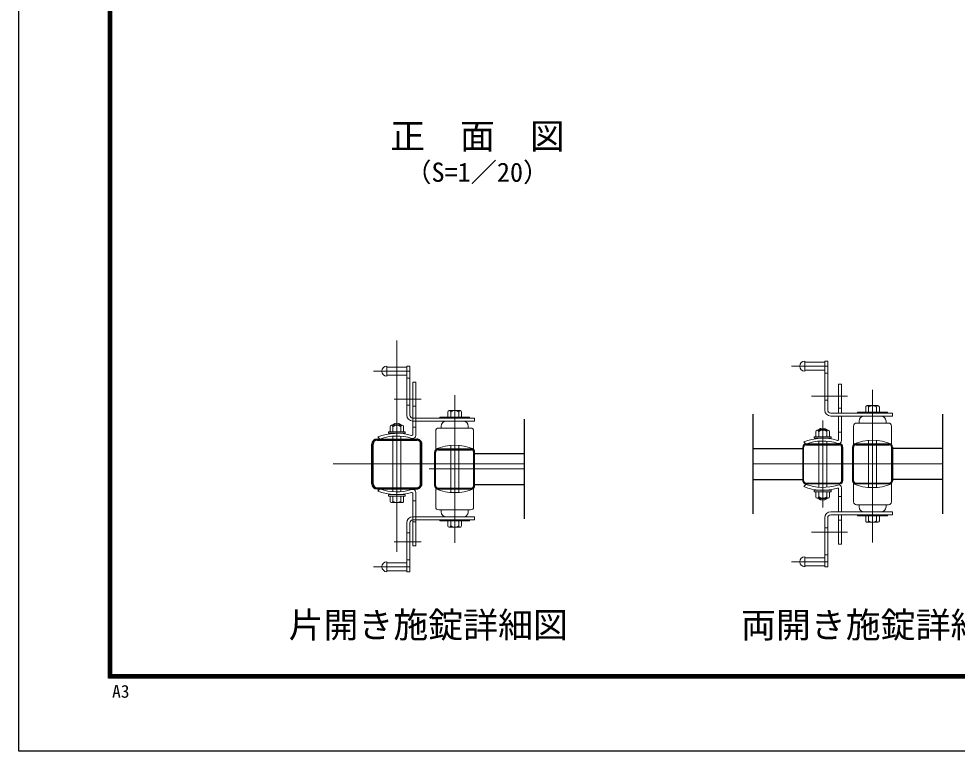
# Model space of a CAD drawing. Units: millimetres, scale not verified. Extents: x -3536 to 4864, y -2970 to 2970.
# Drawn here: x -3536 to -713, y -2970 to -767 of the extents above; entities that cross this region are included whole.
import ezdxf
from ezdxf.enums import TextEntityAlignment as Align

# ---------------------------------------------------------------- set-up
doc = ezdxf.new("R2010")
doc.units = ezdxf.units.MM
doc.header["$LTSCALE"] = 20
doc.linetypes.add('USER1', pattern=[50.8, 31.75, -6.35, 6.35, -6.35])
for name, color, linetype, lineweight in [('0-1_D-BMK', 2, 'USER1', 13), ('0-2_D-STR1', 1, 'Continuous', 25), ('0-3_D-STR3', 3, 'Continuous', 13), ('0-B_D-TTL', 7, 'Continuous', 25)]:
    doc.layers.add(name, color=color, linetype=linetype, lineweight=lineweight)
doc.layers.add('0-8_D-TTL-TXT', color=7, linetype='Continuous')
doc.styles.add('ＭＳ ゴシック', font='')
doc.styles.get('ＭＳ ゴシック').set_extended_font_data('MS Gothic')

msp = doc.modelspace()

# ---------------------------------------------------------------- linework, layer by layer
at = {"layer": '0-1_D-BMK'}
for p, q in [((-2398.56, -1735.32), (-2398.56, -2458.7)), ((-2468.76, -1827.08), (-2359.56, -1827.08)), ((-1211.97, -1812.15), (-1102.76, -1812.15)), ((-967.76, -2342.51), (-967.76, -1882.8)), ((-2406.17, -1911.15), (-2325.17, -1911.15)), ((-2224.56, -2343.71), (-2224.56, -1899)), ((-1151.3, -1902.15), (-1042.88, -1902.15)), ((-1117.76, -1975.19), (-1117.76, -2237.52)), ((-2590.56, -2106.15), (-2014.56, -2106.15)), ((-757.76, -2106.15), (-1327.76, -2106.15)), ((-2301.52, -2121.15), (-2014.56, -2121.15)), ((-1151.3, -2311.65), (-1042.88, -2311.65)), ((-2406.17, -2340.15), (-2325.17, -2340.15)), ((-2468.76, -2415.23), (-2359.56, -2415.23)), ((-1211.97, -2400.15), (-1102.76, -2400.15))]:
    msp.add_line(p, q, dxfattribs=at)
at = {"layer": '0-2_D-STR1'}
for p, q in [((-2014.56, -2271.15), (-2014.56, -1971.15)), ((-1327.76, -1956.15), (-1327.76, -2256.15)), ((-757.76, -1956.15), (-757.76, -2256.15)), ((-2458.26, -2031.15), (-2338.86, -2031.15)), ((-2473.56, -2165.85), (-2473.56, -2046.45)), ((-2470.11, -2165.85), (-2470.11, -2046.45)), ((-2458.26, -2034.6), (-2338.86, -2034.6)), ((-2327.01, -2165.85), (-2327.01, -2046.45)), ((-2323.56, -2165.85), (-2323.56, -2046.45)), ((-1327.76, -2059.65), (-1177.76, -2059.65)), ((-1177.76, -2055.75), (-1177.76, -2156.55)), ((-1175.36, -2156.55), (-1175.36, -2055.75)), ((-1067.36, -2046.15), (-1168.16, -2046.15)), ((-1168.16, -2048.55), (-1067.36, -2048.55)), ((-1060.16, -2156.55), (-1060.16, -2055.75)), ((-1057.76, -2055.75), (-1057.76, -2156.55)), ((-1027.76, -2055.75), (-1027.76, -2156.55)), ((-1025.36, -2156.55), (-1025.36, -2055.75)), ((-917.36, -2046.15), (-1018.16, -2046.15)), ((-1018.16, -2048.55), (-917.36, -2048.55)), ((-910.16, -2156.55), (-910.16, -2055.75)), ((-907.76, -2055.75), (-907.76, -2156.55)), ((-757.76, -2059.65), (-907.76, -2059.65)), ((-2284.56, -2171.55), (-2284.56, -2070.75)), ((-2282.16, -2171.55), (-2282.16, -2070.75)), ((-2274.96, -2061.15), (-2174.16, -2061.15)), ((-2274.96, -2063.55), (-2174.16, -2063.55)), ((-2166.96, -2171.55), (-2166.96, -2070.75)), ((-2164.56, -2171.55), (-2164.56, -2070.75)), ((-2164.56, -2074.65), (-2014.56, -2074.65)), ((-2164.56, -2167.65), (-2014.56, -2167.65)), ((-1327.76, -2152.65), (-1177.76, -2152.65)), ((-1168.16, -2163.75), (-1067.36, -2163.75)), ((-1067.36, -2166.15), (-1168.16, -2166.15)), ((-1018.16, -2163.75), (-917.36, -2163.75)), ((-917.36, -2166.15), (-1018.16, -2166.15)), ((-757.76, -2152.65), (-907.76, -2152.65)), ((-2458.26, -2177.7), (-2338.86, -2177.7)), ((-2458.26, -2181.15), (-2338.86, -2181.15)), ((-2274.96, -2178.75), (-2174.16, -2178.75)), ((-2274.96, -2181.15), (-2174.16, -2181.15))]:
    msp.add_line(p, q, dxfattribs=at)
for centre, radius, start, end in [((-2458.26, -2046.45), 15.3, 90.00031, 179.99984), ((-2338.86, -2046.45), 15.3, 0, 90.00028), ((-2458.26, -2046.45), 11.85, 90.00035, 179.99982), ((-2338.86, -2046.45), 11.85, 0, 90.00035), ((-1168.16, -2055.75), 9.6, 90, 180), ((-1168.16, -2055.75), 7.2, 89.99997, 180), ((-1067.36, -2055.75), 9.6, 0, 90), ((-1067.36, -2055.75), 7.2, 0, 89.99997), ((-1018.16, -2055.75), 9.6, 90, 180), ((-1018.16, -2055.75), 7.2, 89.99997, 180), ((-917.36, -2055.75), 9.6, 0, 90), ((-917.36, -2055.75), 7.2, 0, 89.99997), ((-2274.96, -2070.75), 9.6, 89.99997, 180), ((-2274.96, -2070.75), 7.2, 89.99997, 180), ((-2174.16, -2070.75), 9.6, 0, 89.99997), ((-2174.16, -2070.75), 7.2, 0, 89.99997), ((-2458.26, -2165.85), 15.3, 179.99985, 269.9997), ((-2458.26, -2165.85), 11.85, 179.99982, 269.99965), ((-2338.86, -2165.85), 11.85, 269.99965, 0), ((-2338.86, -2165.85), 15.3, 269.99973, 0), ((-2274.96, -2171.55), 9.6, 180, 270.00003), ((-2274.96, -2171.55), 7.2, 180, 270.00003), ((-2174.16, -2171.55), 7.2, 270.00003, 0), ((-2174.16, -2171.55), 9.6, 270.00003, 0), ((-1168.16, -2156.55), 9.6, 180, 270), ((-1168.16, -2156.55), 7.2, 180, 270.00003), ((-1067.36, -2156.55), 7.2, 270.00003, 0), ((-1067.36, -2156.55), 9.6, 270, 0), ((-1018.16, -2156.55), 9.6, 180, 270), ((-1018.16, -2156.55), 7.2, 180, 270.00003), ((-917.36, -2156.55), 9.6, 270, 0), ((-917.36, -2156.55), 7.2, 270.00003, 0)]:
    msp.add_arc(centre, radius, start, end, dxfattribs=at)
at = {"layer": '0-3_D-STR3'}
for p, q in [((-1171.76, -1797.15), (-1171.76, -1827.15)), ((-1171.76, -1800.15), (-1111.76, -1800.15)), ((-1111.76, -1797.15), (-1111.76, -1944.15)), ((-1111.76, -1797.15), (-1102.76, -1797.15)), ((-1102.76, -1797.15), (-1102.76, -1944.15)), ((-2428.56, -1812.08), (-2428.56, -1842.08)), ((-2428.56, -1815.08), (-2368.56, -1815.08)), ((-2368.56, -1812.08), (-2368.56, -1959.08)), ((-2368.56, -1812.08), (-2359.56, -1812.08)), ((-2359.56, -1812.08), (-2359.56, -1959.08)), ((-1171.76, -1824.15), (-1111.76, -1824.15)), ((-1102.76, -1833.15), (-1111.76, -1833.15)), ((-2428.56, -1839.08), (-2368.56, -1839.08)), ((-2368.56, -1848.08), (-2359.56, -1848.08)), ((-2350.56, -1993.65), (-2350.56, -1860.15)), ((-2341.56, -1860.15), (-2350.56, -1860.15)), ((-2341.56, -1993.65), (-2341.56, -1860.15)), ((-1069.76, -1953.15), (-1069.76, -1866.15)), ((-1060.76, -1866.15), (-1069.76, -1866.15)), ((-1060.76, -1953.15), (-1060.76, -1866.15)), ((-1102.76, -1914.15), (-1111.76, -1914.15)), ((-2368.56, -1929.08), (-2359.56, -1929.08)), ((-2341.56, -1932.15), (-2350.56, -1932.15)), ((-2240.74, -1945.76), (-2208.34, -1945.76)), ((-1060.76, -1938.15), (-1069.76, -1938.15)), ((-988.1, -1935.04), (-988.1, -1950.29)), ((-983.94, -1930.83), (-951.54, -1930.83)), ((-979.78, -1935.04), (-979.78, -1950.15)), ((-955.75, -1935.04), (-955.75, -1950.15)), ((-947.33, -1935.04), (-947.33, -1950.04)), ((-2350.56, -1968.08), (-2164.56, -1968.08)), ((-2179.56, -1965.08), (-2269.56, -1965.08)), ((-2269.56, -1965.08), (-2269.56, -1968.08)), ((-2244.9, -1949.97), (-2244.9, -1965.22)), ((-2236.58, -1949.97), (-2236.58, -1965.08)), ((-2212.55, -1949.97), (-2212.55, -1965.08)), ((-2204.13, -1949.97), (-2204.13, -1964.97)), ((-2179.56, -1965.08), (-2179.56, -1968.08)), ((-2164.56, -1977.08), (-2164.56, -1968.08)), ((-1093.76, -1953.15), (-907.76, -1953.15)), ((-1093.76, -1962.15), (-907.76, -1962.15)), ((-1069.76, -1962.15), (-1069.76, -2032.3)), ((-1060.76, -1962.15), (-1060.76, -2035.66)), ((-922.76, -1950.15), (-1012.76, -1950.15)), ((-1012.76, -1950.15), (-1012.76, -1953.15)), ((-922.76, -1950.15), (-922.76, -1953.15)), ((-907.76, -1962.15), (-907.76, -1953.15)), ((-2418.99, -1994.01), (-2418.99, -2009.01)), ((-2382.38, -1989.8), (-2414.78, -1989.8)), ((-2410.57, -1988.01), (-2386.54, -1988.01)), ((-2410.57, -1988.01), (-2410.57, -1989.84)), ((-2410.57, -1994.01), (-2410.57, -2009.12)), ((-2409.07, -1987), (-2409.07, -1989.84)), ((-2388.04, -1986.96), (-2388.04, -1989.76)), ((-2386.54, -1988.01), (-2386.54, -1989.76)), ((-2386.54, -1994.01), (-2386.54, -2009.12)), ((-2378.22, -1994.01), (-2378.22, -2009.26)), ((-2350.56, -1977.08), (-2164.56, -1977.08)), ((-2350.56, -1993.65), (-2350.56, -2017.3)), ((-2350.56, -1995.15), (-2341.56, -1995.15)), ((-2341.56, -1993.65), (-2341.56, -2020.66)), ((-2272.56, -1998.08), (-2176.56, -1998.08)), ((-2265.06, -1998.08), (-2265.06, -1992.08)), ((-2184.06, -1998.08), (-2184.06, -1992.08)), ((-1129.77, -2003.01), (-1105.74, -2003.01)), ((-1129.77, -2003.01), (-1129.77, -2004.84)), ((-1128.27, -2002), (-1128.27, -2004.84)), ((-1107.24, -2001.96), (-1107.24, -2004.76)), ((-1105.74, -2003.01), (-1105.74, -2004.76)), ((-1024.76, -1992.15), (-1024.76, -2046.15)), ((-1015.76, -1983.15), (-919.76, -1983.15)), ((-1008.26, -1983.15), (-1008.26, -1977.15)), ((-927.26, -1983.15), (-927.26, -1977.15)), ((-910.76, -1992.15), (-910.76, -2046.15)), ((-2449.5, -2031.15), (-2455.56, -2024.49)), ((-2373.36, -2009.12), (-2423.76, -2009.12)), ((-2423.76, -2009.12), (-2423.76, -2013.92)), ((-2423.76, -2013.92), (-2373.36, -2013.92)), ((-2410.57, -2031.15), (-2410.57, -2022.72)), ((-2386.54, -2031.15), (-2386.54, -2022.72)), ((-2373.36, -2009.12), (-2373.36, -2013.92)), ((-2281.56, -2007.08), (-2281.56, -2061.08)), ((-2167.56, -2007.08), (-2167.56, -2061.08)), ((-1092.56, -2024.12), (-1142.96, -2024.12)), ((-1142.96, -2024.12), (-1142.96, -2028.92)), ((-1142.96, -2028.92), (-1092.56, -2028.92)), ((-1138.19, -2009.01), (-1138.19, -2024.01)), ((-1101.58, -2004.8), (-1133.98, -2004.8)), ((-1129.77, -2009.01), (-1129.77, -2024.12)), ((-1105.74, -2009.01), (-1105.74, -2024.12)), ((-1097.42, -2009.01), (-1097.42, -2024.26)), ((-1092.56, -2024.12), (-1092.56, -2028.92)), ((-1069.76, -2010.15), (-1060.76, -2010.15)), ((-2410.57, -2177.7), (-2410.57, -2034.6)), ((-2386.54, -2177.7), (-2386.54, -2034.6)), ((-2236.57, -2061.15), (-2236.57, -2050.49)), ((-2212.55, -2061.15), (-2212.55, -2050.49)), ((-1168.7, -2046.15), (-1174.76, -2039.49)), ((-1129.77, -2176.09), (-1129.77, -2037.72)), ((-1105.74, -2176.08), (-1105.74, -2037.72)), ((-979.77, -2176.74), (-979.77, -2035.57)), ((-955.75, -2176.74), (-955.75, -2035.57)), ((-2236.57, -2178.75), (-2236.57, -2063.55)), ((-2212.55, -2178.75), (-2212.55, -2063.55)), ((-1168.7, -2167.65), (-1174.76, -2174.31)), ((-1024.76, -2220.15), (-1024.76, -2166.15)), ((-910.76, -2220.15), (-910.76, -2166.15)), ((-2449.5, -2181.15), (-2455.56, -2187.82)), ((-2423.76, -2198.38), (-2373.36, -2198.38)), ((-2423.76, -2203.18), (-2423.76, -2198.38)), ((-2410.57, -2189.59), (-2410.57, -2181.15)), ((-2386.54, -2189.59), (-2386.54, -2181.15)), ((-2373.36, -2203.18), (-2373.36, -2198.38)), ((-2350.56, -2218.65), (-2350.56, -2195.01)), ((-2341.56, -2218.65), (-2341.56, -2191.65)), ((-2281.56, -2235.23), (-2281.56, -2181.23)), ((-2236.57, -2191.81), (-2236.57, -2181.15)), ((-2212.55, -2191.81), (-2212.55, -2181.15)), ((-2167.56, -2235.23), (-2167.56, -2181.23)), ((-1142.96, -2184.88), (-1092.56, -2184.88)), ((-1142.96, -2189.68), (-1142.96, -2184.88)), ((-1092.56, -2189.68), (-1142.96, -2189.68)), ((-1138.19, -2204.79), (-1138.19, -2189.79)), ((-1129.77, -2204.79), (-1129.77, -2189.68)), ((-1105.74, -2204.8), (-1105.74, -2189.68)), ((-1097.42, -2204.8), (-1097.42, -2189.54)), ((-1092.56, -2189.68), (-1092.56, -2184.88)), ((-1069.76, -2250.15), (-1069.76, -2181.51)), ((-1060.76, -2250.15), (-1060.76, -2178.15)), ((-2373.36, -2203.18), (-2423.76, -2203.18)), ((-2418.99, -2218.3), (-2418.99, -2203.3)), ((-2382.38, -2222.51), (-2414.78, -2222.51)), ((-2410.57, -2218.3), (-2410.57, -2203.18)), ((-2386.54, -2218.3), (-2386.54, -2203.18)), ((-2378.22, -2218.3), (-2378.22, -2203.04)), ((-2350.56, -2217.15), (-2341.56, -2217.15)), ((-2350.56, -2218.65), (-2350.56, -2352.15)), ((-2341.56, -2218.65), (-2341.56, -2352.15)), ((-1101.58, -2209.01), (-1133.98, -2209.01)), ((-1129.77, -2210.79), (-1129.77, -2208.97)), ((-1129.77, -2210.79), (-1105.74, -2210.79)), ((-1128.27, -2211.81), (-1128.27, -2208.97)), ((-1107.24, -2211.84), (-1107.24, -2209.05)), ((-1105.74, -2210.8), (-1105.74, -2209.05)), ((-1069.76, -2203.65), (-1060.76, -2203.65)), ((-1015.76, -2229.15), (-919.76, -2229.15)), ((-1008.26, -2229.15), (-1008.26, -2235.15)), ((-927.26, -2229.15), (-927.26, -2235.15)), ((-2272.56, -2244.23), (-2176.56, -2244.23)), ((-2265.06, -2244.23), (-2265.06, -2250.23)), ((-2184.06, -2244.23), (-2184.06, -2250.23)), ((-1093.76, -2250.15), (-907.76, -2250.15)), ((-907.76, -2250.15), (-907.76, -2259.15)), ((-2368.56, -2430.23), (-2368.56, -2283.23)), ((-2359.56, -2430.23), (-2359.56, -2283.23)), ((-2350.56, -2265.23), (-2164.56, -2265.23)), ((-2350.56, -2274.23), (-2164.56, -2274.23)), ((-2341.56, -2280.15), (-2350.56, -2280.15)), ((-2269.56, -2277.23), (-2269.56, -2274.23)), ((-2269.56, -2277.23), (-2179.56, -2277.23)), ((-2244.99, -2292.34), (-2244.99, -2277.34)), ((-2236.57, -2292.34), (-2236.57, -2277.23)), ((-2212.54, -2292.34), (-2212.54, -2277.23)), ((-2204.22, -2292.34), (-2204.22, -2277.08)), ((-2179.56, -2277.23), (-2179.56, -2274.23)), ((-2164.56, -2265.23), (-2164.56, -2274.23)), ((-1111.76, -2415.15), (-1111.76, -2266.65)), ((-1102.76, -2415.15), (-1102.76, -2268.15)), ((-1093.76, -2259.15), (-907.76, -2259.15)), ((-1069.76, -2259.15), (-1069.76, -2347.65)), ((-1060.76, -2275.65), (-1069.76, -2275.65)), ((-1060.76, -2259.15), (-1060.76, -2347.65)), ((-1012.76, -2262.15), (-1012.76, -2259.15)), ((-922.76, -2262.15), (-1012.76, -2262.15)), ((-988.1, -2277.26), (-988.1, -2262.01)), ((-983.94, -2281.48), (-951.54, -2281.48)), ((-979.78, -2277.26), (-979.78, -2262.15)), ((-955.75, -2277.26), (-955.75, -2262.15)), ((-947.33, -2277.26), (-947.33, -2262.26)), ((-922.76, -2262.15), (-922.76, -2259.15)), ((-2359.56, -2313.23), (-2368.56, -2313.23)), ((-2208.38, -2296.55), (-2240.78, -2296.55)), ((-1102.76, -2298.15), (-1111.76, -2298.15)), ((-2341.56, -2352.15), (-2350.56, -2352.15)), ((-1060.76, -2347.65), (-1069.76, -2347.65)), ((-2359.56, -2394.23), (-2368.56, -2394.23)), ((-1171.76, -2415.15), (-1171.76, -2385.15)), ((-1171.76, -2388.15), (-1111.76, -2388.15)), ((-1102.76, -2379.15), (-1111.76, -2379.15)), ((-2428.56, -2430.23), (-2428.56, -2400.23)), ((-2428.56, -2403.23), (-2368.56, -2403.23)), ((-2428.56, -2427.23), (-2368.56, -2427.23)), ((-1171.76, -2412.15), (-1111.76, -2412.15)), ((-1111.76, -2415.15), (-1102.76, -2415.15)), ((-2368.56, -2430.23), (-2359.56, -2430.23))]:
    msp.add_line(p, q, dxfattribs=at)
for centre, radius, start, end in [((-1171.76, -1812.15), 15, 90.00001, 270), ((-2428.56, -1827.08), 15, 90.00001, 270), ((-2240.74, -1949.92), 4.16, 359.29981, 180.701), ((-2224.56, -1964.99), 19.24, 51.35043, 128.64746), ((-2208.34, -1949.98), 4.21, 0.08393, 179.91606), ((-1093.76, -1944.15), 18, 180.00001, 269.99995), ((-1093.76, -1944.15), 9, 180.00001, 270), ((-983.94, -1934.99), 4.16, 359.29981, 180.701), ((-967.76, -1950.07), 19.24, 51.35043, 128.64746), ((-951.54, -1935.05), 4.21, 0.08393, 179.91606), ((-2350.56, -1959.08), 18, 180.00001, 269.99995), ((-2350.56, -1959.08), 9, 180.00001, 270), ((-993.26, -1977.15), 15, 90.00001, 179.99999), ((-942.26, -1977.15), 15, 0, 90), ((-2414.78, -1994.02), 4.21, 0.08393, 179.91608), ((-2398.56, -2003.04), 19.24, 51.35253, 128.64959), ((-2398.56, -2009.04), 19.24, 51.35253, 128.64959), ((-2382.38, -1993.96), 4.16, 359.29901, 180.70018), ((-2272.56, -2007.08), 9, 90, 180.00001), ((-2250.06, -1992.08), 15, 90.00001, 179.99999), ((-2199.06, -1992.08), 15, 0, 90), ((-2176.56, -2007.08), 9, 0, 90), ((-1117.76, -2018.04), 19.24, 51.35253, 128.64959), ((-1015.76, -1992.15), 9, 90, 180.00001), ((-919.76, -1992.15), 9, 0, 90), ((-2398.56, -2172.92), 159, 73.87238, 111.00754), ((-2398.56, -2172.24), 150, 72.42905, 109.85261), ((-2353.56, -2017.3), 3, 253.8728, 0.00001), ((-2350.56, -2020.66), 9, 252.42887, 0.00001), ((-1117.76, -2187.92), 159, 73.87238, 111.00754), ((-1133.98, -2009.02), 4.21, 0.08393, 179.91608), ((-1117.76, -2024.04), 19.24, 51.35253, 128.64959), ((-1101.58, -2008.96), 4.16, 359.29901, 180.70018), ((-2224.56, -2202.42), 152.4, 68.0365, 111.96349), ((-1117.76, -2187.24), 150, 72.42905, 109.85261), ((-1072.76, -2032.3), 3, 253.8728, 0.00001), ((-1069.76, -2035.66), 9, 252.42887, 0.00001), ((-967.76, -2187.49), 152.4, 68.0365, 111.96349), ((-1117.76, -2026.57), 150, 250.14739, 287.57095), ((-1069.76, -2178.15), 9, 359.99999, 107.57113), ((-967.76, -2024.81), 152.4, 248.03651, 291.9635), ((-2398.56, -2039.38), 159, 248.99247, 286.12763), ((-2398.56, -2040.07), 150, 250.1474, 287.57096), ((-2353.56, -2195.01), 3, 0, 106.12721), ((-2350.56, -2191.65), 9, 0, 107.57114), ((-2224.56, -2039.89), 152.4, 248.03652, 291.96351), ((-1117.76, -2025.88), 159, 248.99246, 286.12762), ((-1072.76, -2181.51), 3, 359.99999, 106.1272), ((-2414.78, -2218.29), 4.21, 180.08393, 359.91608), ((-2398.56, -2203.27), 19.24, 231.35042, 308.64748), ((-2382.38, -2218.35), 4.16, 179.29981, 0.70101), ((-1133.98, -2204.79), 4.21, 180.08392, 359.91607), ((-1117.76, -2189.77), 19.24, 231.35041, 308.64747), ((-1117.76, -2195.77), 19.24, 231.35041, 308.64747), ((-1101.58, -2204.85), 4.16, 179.29982, 0.70099), ((-1015.76, -2220.15), 9, 179.99999, 270), ((-919.76, -2220.15), 9, 270, 0), ((-2272.56, -2235.23), 9, 180.00001, 270), ((-2250.06, -2250.23), 15, 180.00002, 270), ((-2199.06, -2250.23), 15, 270, 0.00001), ((-2176.56, -2235.23), 9, 270, 0.00001), ((-1093.76, -2268.15), 18, 90.00005, 179.99999), ((-993.26, -2235.15), 15, 180.00001, 269.99999), ((-942.26, -2235.15), 15, 270, 0), ((-2350.56, -2283.23), 18, 90.00006, 180.00001), ((-2350.56, -2283.23), 9, 90.00001, 180.00001), ((-1093.76, -2268.15), 9, 90, 179.99999), ((-983.94, -2277.32), 4.16, 179.299, 0.70019), ((-967.76, -2262.24), 19.24, 231.35254, 308.64957), ((-951.54, -2277.26), 4.21, 180.08394, 359.91607), ((-2240.78, -2292.33), 4.21, 180.08393, 359.91608), ((-2224.56, -2277.31), 19.24, 231.35042, 308.64748), ((-2208.38, -2292.39), 4.16, 179.29981, 0.70101), ((-1171.76, -2400.15), 15, 90, 269.99999), ((-2428.56, -2415.23), 15, 90, 270)]:
    msp.add_arc(centre, radius, start, end, dxfattribs=at)
at = {"layer": '0-B_D-TTL', "color": 2}
msp.add_lwpolyline([(-3535.68, 2970), (4864.32, 2970), (4864.32, -2970), (-3535.68, -2970)], close=True, dxfattribs=at)
at = {"layer": '0-B_D-TTL'}
for points in [[(-3265.68, 2750), (4594.32, 2750), (4594.32, -2750), (-3265.68, -2750)], [(-3263.18, 2747.5), (4591.82, 2747.5), (4591.82, -2747.5), (-3263.18, -2747.5)], [(-3260.68, 2745), (4589.32, 2745), (4589.32, -2745), (-3260.68, -2745)], [(-3258.18, 2742.5), (4586.82, 2742.5), (4586.82, -2742.5), (-3258.18, -2742.5)], [(-3255.68, 2740), (4584.32, 2740), (4584.32, -2740), (-3255.68, -2740)]]:
    msp.add_lwpolyline(points, close=True, dxfattribs=at)

# ---------------------------------------------------------------- texts
at = {"layer": '0-8_D-TTL-TXT', "style": 'ＭＳ ゴシック'}
for s, height, p in [('正\u3000面\u3000図', 76.98, (-2418.59, -1181.84)), ('（S=1／20）', 57.77, (-2373.11, -1275.03)), ('片開き施錠詳細図', 76.98, (-2724.17, -2651.74)), ('両開き施錠詳細図', 76.98, (-1363.49, -2651.74)), ('A3', 38.42, (-3254.97, -2820.62))]:
    msp.add_text(s, height=height, dxfattribs=at).set_placement(p, align=Align.BOTTOM_LEFT)

doc.saveas('drawing.dxf')
